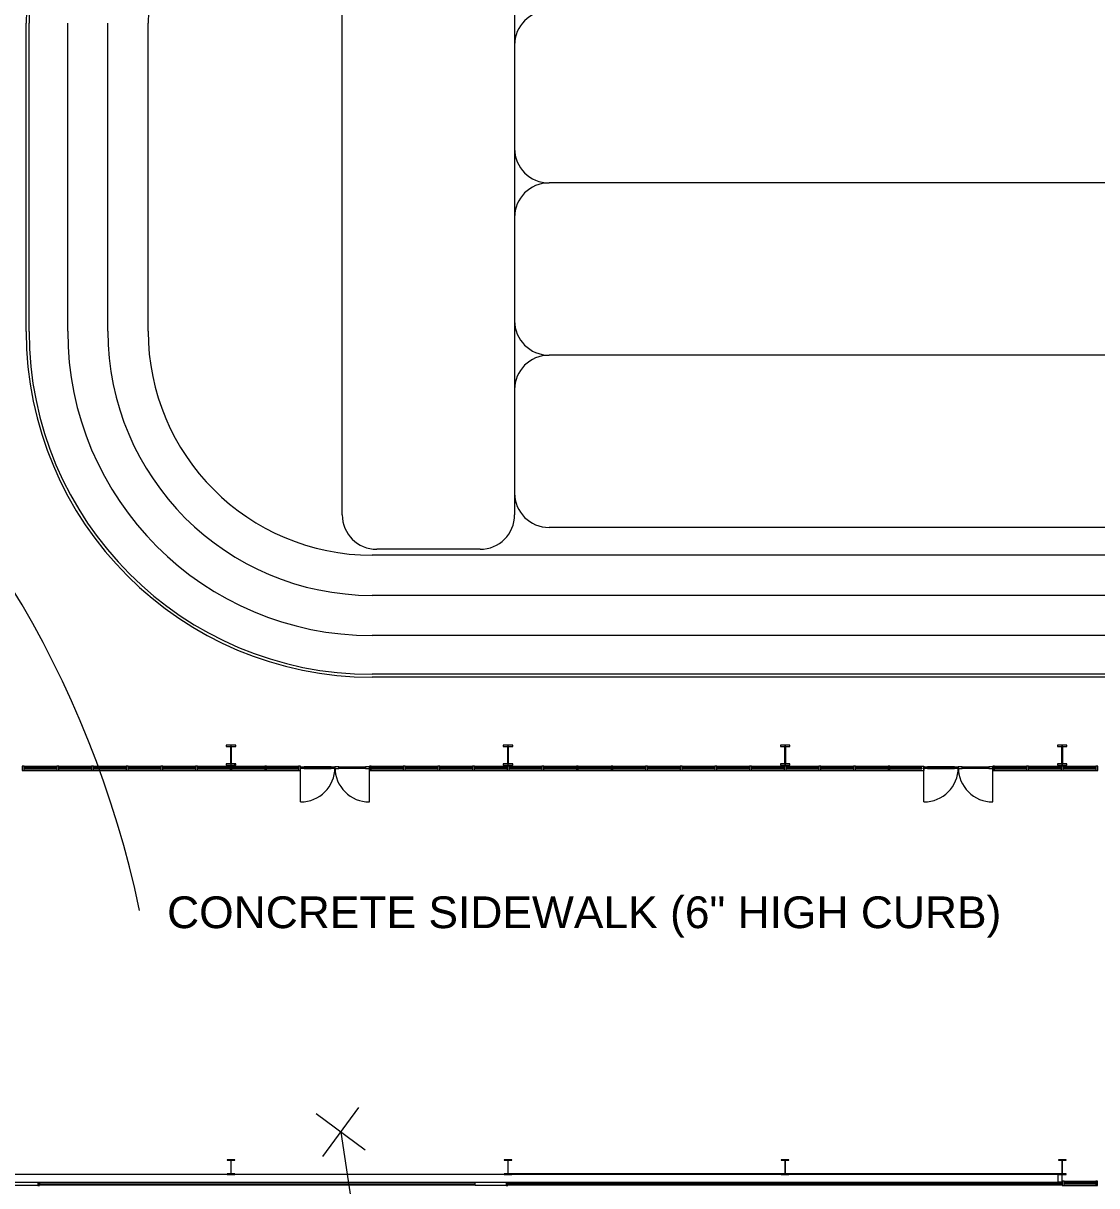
# Model space of a CAD drawing. Header units: inches. Extents: x 1 to 127281, y -26064 to 104775.
# Drawn here: x 22869 to 23991, y -22799 to -21584 of the extents above; entities that cross this region are included whole.
import ezdxf

# ---------------------------------------------------------------- set-up
doc = ezdxf.new("R2010")
doc.units = ezdxf.units.IN
doc.header["$MEASUREMENT"] = 0
for name, color, linetype, lineweight in [('A-ANNO-DIMS', 211, 'Continuous', 9), ('A-ANNO-DIMS-360', 211, 'Continuous', 9), ('A-DOOR', 31, 'Continuous', 9), ('A-FLOR-HRAL', 11, 'Continuous', 9), ('A-FLOR-OTLN', 90, 'Continuous', 9), ('A-GLAZ-CURT', 52, 'Continuous', 9), ('A-GLAZ-CWMG', 51, 'Continuous', 9), ('A-WALL', 113, 'Continuous', 9), ('A-WALL-PATT', 111, 'Continuous', 15), ('C-BLDG-PADS', 91, 'Continuous', 9), ('C-TOPO', 7, 'Continuous', 9), ('G-ANNO-TEXT', 231, 'Continuous', 9), ('L-SITE-WALL', 31, 'Continuous', 9), ('S-BEAM', 12, 'Continuous', 9), ('S-COLS', 52, 'Continuous', 9)]:
    doc.layers.add(name, color=color, linetype=linetype, lineweight=lineweight)
doc.styles.add('Arial_1', font='arial.ttf', dxfattribs={"height": 33.194237})
doc.dimstyles.new('Arrow_-_3_32__Arial_1', dxfattribs={"dimscale": 12, "dimtxt": 33.75, "dimasz": 3.75, "dimexe": 2.8125, "dimexo": 0, "dimgap": 1.875, "dimtad": 1, "dimjust": 3, "dimdec": 5, "dimrnd": 0.03125, "dimzin": 1, "dimdsep": 46, "dimlunit": 4, "dimtxsty": 'Arial_1', "dimblk1": 'OPEN30', "dimblk2": 'OPEN30', "dimsah": 1, "dimcen": 0.09, "dimazin": 0, "dimtfac": 1, "dimtdec": 4, "dimtix": 1, "dimtmove": 0, "dimatfit": 2, "dimfxl": 1, "dimtvp": 1, "dimtfill": 1, "dimfrac": 2, "dimtolj": 1, "dimtzin": 0, "dimarcsym": 2})

# ---------------------------------------------------------------- blocks, each defined once
blk = doc.blocks.new('W-Wide Flange-Column - B2_D-1007399-Site Plan - Phase 1')
at = {"layer": 'S-COLS', "lineweight": 13}
for p, q in [((4, 7.6), (-4, 7.6)), ((-4, 7.6), (-4, 7.2)), ((-4, 7.2), (-0.8, 7.2)), ((-0.1, 6.5), (-0.1, -6.5)), ((0.1, -6.5), (0.1, 6.5)), ((0.8, 7.2), (4, 7.2)), ((4, 7.2), (4, 7.6)), ((-0.8, -7.2), (-4, -7.2)), ((-4, -7.2), (-4, -7.6)), ((-4, -7.6), (4, -7.6)), ((4, -7.2), (0.8, -7.2)), ((4, -7.6), (4, -7.2))]:
    blk.add_line(p, q, dxfattribs=at)
for centre, start, end in [((-0.8, 6.5), 0, 90), ((0.8, 6.5), 90, 180), ((-0.8, -6.5), 270, 0), ((0.8, -6.5), 180, 270)]:
    blk.add_arc(centre, 0.691, start, end, dxfattribs=at)
blk = doc.blocks.new('W-Wide Flange-Column - B2_D-V1-Site Plan - Phase 1')
at = {"layer": 'S-COLS', "lineweight": 13}
for p, q in [((4, 7.6), (-4, 7.6)), ((-4, 7.6), (-4, 7.2)), ((-4, 7.2), (-0.8, 7.2)), ((-0.1, 6.5), (-0.1, -6.5)), ((0.1, -6.5), (0.1, 6.5)), ((0.8, 7.2), (4, 7.2)), ((4, 7.2), (4, 7.6)), ((-0.8, -7.2), (-4, -7.2)), ((-4, -7.2), (-4, -7.6)), ((-4, -7.6), (4, -7.6)), ((4, -7.2), (0.8, -7.2)), ((4, -7.6), (4, -7.2))]:
    blk.add_line(p, q, dxfattribs=at)
for centre, start, end in [((-0.8, 6.5), 0, 90), ((0.8, 6.5), 90, 180), ((-0.8, -6.5), 270, 0), ((0.8, -6.5), 180, 270)]:
    blk.add_arc(centre, 0.691, start, end, dxfattribs=at)
blk = doc.blocks.new('W-Wide Flange-Column - B2_D-V2-Site Plan - Phase 1')
at = {"layer": 'S-COLS', "lineweight": 13}
for p, q in [((4, 7.6), (-4, 7.6)), ((-4, 7.6), (-4, 7.2)), ((-4, 7.2), (-0.8, 7.2)), ((-0.1, 6.5), (-0.1, -6.5)), ((0.1, -6.5), (0.1, 6.5)), ((0.8, 7.2), (4, 7.2)), ((4, 7.2), (4, 7.6)), ((-0.8, -7.2), (-4, -7.2)), ((-4, -7.2), (-4, -7.6)), ((-4, -7.6), (4, -7.6)), ((4, -7.2), (0.8, -7.2)), ((4, -7.6), (4, -7.2))]:
    blk.add_line(p, q, dxfattribs=at)
for centre, start, end in [((-0.8, 6.5), 0, 90), ((0.8, 6.5), 90, 180), ((-0.8, -6.5), 270, 0), ((0.8, -6.5), 180, 270)]:
    blk.add_arc(centre, 0.691, start, end, dxfattribs=at)
blk = doc.blocks.new('W-Wide Flange-Column - B2_D-V3-Site Plan - Phase 1')
at = {"layer": 'S-COLS', "lineweight": 13}
for p, q in [((4, 7.6), (-4, 7.6)), ((-4, 7.6), (-4, 7.2)), ((-4, 7.2), (-0.8, 7.2)), ((-0.1, 6.5), (-0.1, -6.5)), ((0.1, -6.5), (0.1, 6.5)), ((0.8, 7.2), (4, 7.2)), ((4, 7.2), (4, 7.6)), ((-0.8, -7.2), (-4, -7.2)), ((-4, -7.2), (-4, -7.6)), ((-4, -7.6), (4, -7.6)), ((4, -7.2), (0.8, -7.2)), ((4, -7.6), (4, -7.2))]:
    blk.add_line(p, q, dxfattribs=at)
for centre, start, end in [((-0.8, 6.5), 0, 90), ((0.8, 6.5), 90, 180), ((-0.8, -6.5), 270, 0), ((0.8, -6.5), 180, 270)]:
    blk.add_arc(centre, 0.691, start, end, dxfattribs=at)
blk = doc.blocks.new('Girt_C - 8_D-1076209-Site Plan - Phase 1')
at = {"layer": 'S-BEAM'}
for p, q in [((23081.9, -22787.3), (22318.4, -22787.3)), ((22318.4, -22787.5), (22318.4, -22787.3)), ((22318.4, -22795.1), (22318.4, -22787.5)), ((22318.4, -22795.3), (22318.4, -22795.1)), ((22318.4, -22795.3), (23949.9, -22795.3)), ((23371.4, -22787.3), (23089.9, -22787.3)), ((23660.9, -22787.3), (23379.4, -22787.3)), ((23949.9, -22787.3), (23668.9, -22787.3)), ((23949.9, -22787.3), (23949.9, -22787.5)), ((23949.9, -22787.5), (23949.9, -22795.1)), ((23949.9, -22795.1), (23949.9, -22795.3))]:
    blk.add_line(p, q, dxfattribs=at)
blk = doc.blocks.new('System Panel - Glazed-809284-Site Plan - Phase 1')
at = {"layer": 'A-GLAZ-CURT'}
for p, q in [((17.09375, 1.25), (-17.09375, 1.25)), ((-17.09375, 1.25), (-17.09375, 0.25)), ((-17.09375, 0.25), (-17.09375, 1.25)), ((17.09375, 1.25), (-17.09375, 1.25)), ((-17.09375, 0.25), (17.09375, 0.25)), ((-17.09375, 0.25), (17.09375, 0.25)), ((17.09375, 0.25), (17.09375, 1.25)), ((17.09375, 1.25), (17.09375, 0.25))]:
    blk.add_line(p, q, dxfattribs=at)
blk = doc.blocks.new('System Panel - Glazed-1044197-Site Plan - Phase 1')
at = {"layer": 'A-GLAZ-CURT'}
for p, q in [((16.6875, 1.25), (-16.6875, 1.25)), ((-16.6875, 1.25), (-16.6875, 0.25)), ((-16.6875, 0.25), (-16.6875, 1.25)), ((16.6875, 1.25), (-16.6875, 1.25)), ((-16.6875, 0.25), (16.6875, 0.25)), ((-16.6875, 0.25), (16.6875, 0.25)), ((16.6875, 0.25), (16.6875, 1.25)), ((16.6875, 1.25), (16.6875, 0.25))]:
    blk.add_line(p, q, dxfattribs=at)
blk = doc.blocks.new('Door_Single_Storefront - one-1044198-Site Plan - Phase 1')
at = {"layer": 'A-DOOR'}
for p, q in [((-18, 36), (-18, 0)), ((-14, 1), (-18, 1)), ((-18, 1), (-18, -0.75)), ((-14, -0.75), (-14, 1)), ((-14, 1), (14, 1)), ((14, 0.5), (-14, 0.5)), ((-14, 0.5), (-14, -0.25)), ((18, 1), (14, 1)), ((14, 1), (14, -0.75)), ((14, -0.25), (14, 0.5)), ((18, -0.75), (18, 1)), ((-18, -0.75), (-14, -0.75)), ((-14, -0.25), (14, -0.25)), ((14, -0.75), (-14, -0.75)), ((14, -0.75), (18, -0.75))]:
    blk.add_line(p, q, dxfattribs=at)
blk.add_arc((-18, 0), 36, 360, 90, dxfattribs=at)
blk = doc.blocks.new('Door_Single_Storefront - one-1044203-Site Plan - Phase 1')
at = {"layer": 'A-DOOR'}
for p, q in [((-18, -1), (-18, 0.75)), ((-18, 0.75), (-14, 0.75)), ((-18, -36), (-18, 0)), ((-14, 0.75), (-14, -1)), ((14, 0.75), (-14, 0.75)), ((-14, -0.5), (-14, 0.25)), ((-14, 0.25), (14, 0.25)), ((14, -1), (14, 0.75)), ((14, 0.75), (18, 0.75)), ((14, 0.25), (14, -0.5)), ((18, 0.75), (18, -1)), ((-14, -1), (-18, -1)), ((14, -0.5), (-14, -0.5)), ((-14, -1), (14, -1)), ((18, -1), (14, -1))]:
    blk.add_line(p, q, dxfattribs=at)
blk.add_arc((-18, 0), 36, 270, 0, dxfattribs=at)
blk = doc.blocks.new('System Panel - Glazed-V11-Site Plan - Phase 1')
at = {"layer": 'A-GLAZ-CURT'}
for p, q in [((16.6875, 1.25), (-16.6875, 1.25)), ((-16.6875, 1.25), (-16.6875, 0.25)), ((-16.6875, 0.25), (-16.6875, 1.25)), ((16.6875, 1.25), (-16.6875, 1.25)), ((-16.6875, 0.25), (16.6875, 0.25)), ((-16.6875, 0.25), (16.6875, 0.25)), ((16.6875, 0.25), (16.6875, 1.25)), ((16.6875, 1.25), (16.6875, 0.25))]:
    blk.add_line(p, q, dxfattribs=at)
blk = doc.blocks.new('System Panel - Glazed-809288-Site Plan - Phase 1')
at = {"layer": 'A-GLAZ-CURT'}
for p, q in [((17.09375, 1.25), (-17.09375, 1.25)), ((-17.09375, 1.25), (-17.09375, 0.25)), ((-17.09375, 0.25), (-17.09375, 1.25)), ((17.09375, 1.25), (-17.09375, 1.25)), ((-17.09375, 0.25), (17.09375, 0.25)), ((-17.09375, 0.25), (17.09375, 0.25)), ((17.09375, 0.25), (17.09375, 1.25)), ((17.09375, 1.25), (17.09375, 0.25))]:
    blk.add_line(p, q, dxfattribs=at)
blk = doc.blocks.new('Rectangular Mullion - Rectangular Mullion 1-769167-Site Plan - Phase 1')
at = {"layer": 'A-GLAZ-CWMG'}
for p, q in [((24498.2, -22360.6), (24532.4, -22360.6)), ((24498.2, -22365.1), (24532.4, -22365.1))]:
    blk.add_line(p, q, dxfattribs=at)
blk = doc.blocks.new('Rectangular Mullion - Rectangular Mullion 1-1044194-Site Plan - Phase 1')
at = {"layer": 'A-GLAZ-CWMG'}
for p, q in [((24390.5, -22360.6), (24423.8, -22360.6)), ((24390.5, -22365.1), (24423.8, -22365.1))]:
    blk.add_line(p, q, dxfattribs=at)
blk = doc.blocks.new('Rectangular Mullion - Rectangular Mullion 1-1044201-Site Plan - Phase 1')
at = {"layer": 'A-GLAZ-CWMG'}
for p, q in [((24281.1, -22360.6), (24316.5, -22360.6)), ((24281.1, -22365.1), (24316.5, -22365.1)), ((24316.5, -22360.6), (24316.5, -22361.3)), ((24316.5, -22363.1), (24316.5, -22365.1))]:
    blk.add_line(p, q, dxfattribs=at)
blk = doc.blocks.new('Rectangular Mullion - Rectangular Mullion 1-V12-Site Plan - Phase 1')
at = {"layer": 'A-GLAZ-CWMG'}
for p, q in [((23123.1, -22360.6), (23156.5, -22360.6)), ((23123.1, -22365.1), (23156.5, -22365.1))]:
    blk.add_line(p, q, dxfattribs=at)
blk = doc.blocks.new('Rectangular Mullion - Rectangular Mullion 1-809282-Site Plan - Phase 1')
at = {"layer": 'A-GLAZ-CWMG'}
for p, q in [((-1, 1.5), (1, 1.5)), ((-1, -3), (-1, 1.5)), ((1, 1.5), (1, -3)), ((1, -3), (-1, -3))]:
    blk.add_line(p, q, dxfattribs=at)
blk = doc.blocks.new('Rectangular Mullion - Rectangular Mullion 1-827436-Site Plan - Phase 1')
at = {"layer": 'A-GLAZ-CWMG'}
for p, q in [((-2, 3), (0, 3)), ((-2, -1.5), (-2, 3)), ((0, 3), (0, -1.5)), ((0, -1.5), (-2, -1.5))]:
    blk.add_line(p, q, dxfattribs=at)
blk = doc.blocks.new('Rectangular Mullion - Rectangular Mullion 1-V28-Site Plan - Phase 1')
at = {"layer": 'A-GLAZ-CWMG'}
for p, q in [((23341, -22798.9), (23341, -22795.3)), ((23373.3, -22798.9), (23341, -22798.9))]:
    blk.add_line(p, q, dxfattribs=at)
blk = doc.blocks.new('Rectangular Mullion - Rectangular Mullion 1-V22-Site Plan - Phase 1')
at = {"layer": 'A-GLAZ-CWMG'}
for p, q in [((-2, 1.5), (0, 1.5)), ((-2, -2.2), (-2, 1.5)), ((0, 1.5), (0, -2.2))]:
    blk.add_line(p, q, dxfattribs=at)
blk = doc.blocks.new('Rectangular Mullion - Rectangular Mullion 1-V31-Site Plan - Phase 1')
at = {"layer": 'A-GLAZ-CWMG'}
blk.add_line((22883.9, -22798.9), (22848.7, -22798.9), dxfattribs=at)
blk = doc.blocks.new('Rectangular Mullion - Rectangular Mullion 1-866963-Site Plan - Phase 1')
at = {"layer": 'A-GLAZ-CWMG'}
for p, q in [((-2, 1.5), (0, 1.5)), ((-2, -2.2), (-2, 1.5)), ((0, 1.5), (0, -2.2))]:
    blk.add_line(p, q, dxfattribs=at)
blk = doc.blocks.new('Top Rail Type - Top Rail_Internal_-939601-Site Plan - Phase 1')
at = {"layer": 'A-FLOR-HRAL'}
for p, q in [((24601.9, -21135.1), (24601.9, -21906.1)), ((24604.9, -21135.1), (24604.9, -21906.1)), ((23084.4, -21165.6), (23087.4, -21165.6)), ((23084.4, -21254.6), (23084.4, -21165.6)), ((23087.4, -21256.6), (23087.4, -21165.6)), ((22871.7, -21906.1), (22871.7, -21584.1)), ((22874.8, -21906.1), (22874.8, -21584.1)), ((24243.4, -22264.5), (23233.3, -22264.5)), ((24243.4, -22267.6), (23233.3, -22267.6))]:
    blk.add_line(p, q, dxfattribs=at)
for centre, radius, start, end in [((23233.3, -21584.1), 361.5, 114.3202, 180), ((23233.3, -21584.1), 358.5, 114.0064, 180), ((23233.3, -21906.1), 361.5, 180, 270), ((23233.3, -21906.1), 358.5, 180, 270), ((24243.4, -21906.1), 358.5, 270, 0), ((24243.4, -21906.1), 361.5, 270, 0)]:
    blk.add_arc(centre, radius, start, end, dxfattribs=at)
blk = doc.blocks.new('columns and girder2 - one-V48-Site Plan - Phase 1')
at = {"layer": 'S-BEAM', "lineweight": 13}
for p, q in [((5, -0.5), (-5, -0.5)), ((-5, -0.5), (-5, -2)), ((-5, -2), (5, -2)), ((0.6, -2), (-0.6, -2)), ((-0.6, -2), (-0.6, -20)), ((0.6, -20), (0.6, -2)), ((5, -2), (5, -0.5)), ((5, -20), (-5, -20)), ((-5, -20), (-5, -21.5)), ((-5, -21.5), (5, -21.5)), ((-0.6, -20), (0.6, -20)), ((5, -21.5), (5, -20))]:
    blk.add_line(p, q, dxfattribs=at)
blk = doc.blocks.new('columns and girder2 - one-V49-Site Plan - Phase 1')
at = {"layer": 'S-BEAM', "lineweight": 13}
for p, q in [((5, -0.5), (-5, -0.5)), ((-5, -0.5), (-5, -2)), ((-5, -2), (5, -2)), ((0.6, -2), (-0.6, -2)), ((-0.6, -2), (-0.6, -20)), ((0.6, -20), (0.6, -2)), ((5, -2), (5, -0.5)), ((5, -20), (-5, -20)), ((-5, -20), (-5, -21.5)), ((-5, -21.5), (5, -21.5)), ((-0.6, -20), (0.6, -20)), ((5, -21.5), (5, -20))]:
    blk.add_line(p, q, dxfattribs=at)
blk = doc.blocks.new('columns and girder2 - one-V50-Site Plan - Phase 1')
at = {"layer": 'S-BEAM', "lineweight": 13}
for p, q in [((5, -0.5), (-5, -0.5)), ((-5, -0.5), (-5, -2)), ((-5, -2), (5, -2)), ((0.6, -2), (-0.6, -2)), ((-0.6, -2), (-0.6, -20)), ((0.6, -20), (0.6, -2)), ((5, -2), (5, -0.5)), ((5, -20), (-5, -20)), ((-5, -20), (-5, -21.5)), ((-5, -21.5), (5, -21.5)), ((-0.6, -20), (0.6, -20)), ((5, -21.5), (5, -20))]:
    blk.add_line(p, q, dxfattribs=at)
blk = doc.blocks.new('columns and girder2 - one-V51-Site Plan - Phase 1')
at = {"layer": 'S-BEAM'}
h = blk.add_hatch(dxfattribs=at)
h.set_pattern_fill('FP_20', color=256, style=0, pattern_type=2)
h.set_pattern_definition([(225, (23085.89, -22360.053), (35.63818, -35.63818), []), (225, (23085.89, -22414.053), (35.63818, -35.63818), [])])
h.paths.add_polyline_path([(0, -0.5), (-5, -0.5), (-5, -2), (5, -2), (5, -0.5), (0.6, -0.5)], flags=0)
h.paths.add_polyline_path([(-0.6, -20), (-5, -20), (-5, -21.5), (5, -21.5), (5, -20), (0, -20)], flags=0)
h.paths.add_polyline_path([(-0.5, -1204.8), (-5, -1204.8), (-5, -1206.3), (5, -1206.3), (5, -1204.8), (0, -1204.8)], flags=0)
h.paths.add_polyline_path([(5, -1224.3), (-5, -1224.3), (-5, -1225), (5, -1225)], flags=0)
at = {"layer": 'S-BEAM', "lineweight": 13}
for p, q in [((5, -0.5), (-5, -0.5)), ((-5, -0.5), (-5, -2)), ((-5, -2), (5, -2)), ((0.6, -2), (-0.6, -2)), ((-0.6, -2), (-0.6, -20)), ((0.6, -20), (0.6, -2)), ((5, -2), (5, -0.5)), ((5, -20), (-5, -20)), ((-5, -20), (-5, -21.5)), ((-5, -21.5), (5, -21.5)), ((-0.6, -20), (0.6, -20)), ((5, -21.5), (5, -20))]:
    blk.add_line(p, q, dxfattribs=at)
blk = doc.blocks.new('System Panel - Glazed-1036170-Site Plan - Phase 1')
at = {"layer": 'A-GLAZ-CURT'}
for p, q in [((16.46875, -0.25), (-16.46875, -0.25)), ((-16.46875, -0.25), (-16.46875, -1.25)), ((-16.46875, -1.25), (-16.46875, -0.25)), ((16.46875, -0.25), (-16.46875, -0.25)), ((-16.46875, -1.25), (16.46875, -1.25)), ((-16.46875, -1.25), (16.46875, -1.25)), ((16.46875, -1.25), (16.46875, -0.25)), ((16.46875, -0.25), (16.46875, -1.25))]:
    blk.add_line(p, q, dxfattribs=at)
blk = doc.blocks.new('Rectangular Mullion - Rectangular Mullion 1-1036168-Site Plan - Phase 1')
at = {"layer": 'A-GLAZ-CWMG'}
for p, q in [((23956.5, -22794.4), (23989.5, -22794.4)), ((23956.5, -22798.9), (23989.5, -22798.9))]:
    blk.add_line(p, q, dxfattribs=at)
blk = doc.blocks.new('Rectangular Mullion - Rectangular Mullion 1-V14-Site Plan - Phase 1')
at = {"layer": 'A-GLAZ-CWMG'}
for p, q in [((-1, 3), (1, 3)), ((-1, -1.5), (-1, 3)), ((1, 3), (1, -1.5)), ((1, -1.5), (-1, -1.5))]:
    blk.add_line(p, q, dxfattribs=at)
blk = doc.blocks.new('DIMBLOCK59-Site Plan - Phase 1')
at = {"layer": 'A-ANNO-DIMS-360'}
for p, q in [((23181.7, -22768.7), (23219.5, -22717.5)), ((23226.2, -22762), (23175, -22724.1)), ((23200.6, -22743.1), (23253.7, -23099.2))]:
    blk.add_line(p, q, dxfattribs=at)
at = {"layer": 'A-ANNO-DIMS-360', "lineweight": 50}
for q in [(23235.1, -23056.4), (23259, -23052.9)]:
    blk.add_line((23253.7, -23099.2), q, dxfattribs=at)
at = {"layer": 'A-ANNO-DIMS-360'}
blk.add_arc((23200.6, -22743.1), 360, 273.1041, 283.8471, dxfattribs=at)
at = {"layer": 'A-ANNO-DIMS-360', "color": 0, "insert": (23281.4, -22840.6), "char_height": 33.19, "width": 171.969, "attachment_point": 1, "rotation": 278.4756, "line_spacing_factor": 0.938532, "style": 'Arial_1', "bg_fill": 3, "box_fill_scale": 1.25, "bg_fill_color": 0, "bg_fill_transparency": 0}
blk.add_mtext('30\' - 0"', dxfattribs=at)
blk = doc.blocks.new('_Open30')
at = {"color": 0, "linetype": 'ByBlock', "lineweight": -2}
for p, q in [((-1, 0.268), (0, 0)), ((0, 0), (-1, -0.268)), ((0, 0), (-1, 0))]:
    blk.add_line(p, q, dxfattribs=at)

msp = doc.modelspace()

# ---------------------------------------------------------------- hatches: boundary and pattern name
at = {"layer": 'A-WALL-PATT', "lineweight": 9}
h = msp.add_hatch(dxfattribs=at)
h.set_pattern_fill('FP_10', color=256, style=0, pattern_type=2)
h.set_pattern_definition([(0, (0, 0), (0, 45), []), (90, (0, 0), (-45, 3e-15), [])])
h.paths.add_polyline_path([(23928.349271, -22796.80281), (23954.265225, -22796.80281), (23954.265225, -22796.05281), (23375.515225, -22796.05281), (23375.515225, -22796.80281), (23714.560833, -22796.80281)], flags=0)

# ---------------------------------------------------------------- linework, layer by layer
at = {"layer": 'A-FLOR-OTLN'}
for p, q in [((23202.073569, -22097.83441), (23202.073569, -21404.0601)), ((23382.158917, -21404.0601), (23382.158917, -22097.83441)), ((22915.25546, -21906.0601), (22915.25546, -21584.0601)), ((22957.25546, -21906.0601), (22957.25546, -21584.0601)), ((22999.25546, -21906.0601), (22999.25546, -21584.0601)), ((24111.933227, -21750.947255), (23418.158917, -21750.947255)), ((24111.933227, -21931.032603), (23418.158917, -21931.032603)), ((24111.933227, -22111.117952), (23418.158917, -22111.117952)), ((23346.158917, -22133.83441), (23238.073569, -22133.83441)), ((24243.390225, -22140.0601), (23233.25546, -22140.0601)), ((24243.390225, -22182.0601), (23233.25546, -22182.0601)), ((24243.390225, -22224.0601), (23233.25546, -22224.0601))]:
    msp.add_line(p, q, dxfattribs=at)
for centre, radius, start, end in [((23233.25546, -21584.0601), 234, 90, 180), ((23418.158917, -21606.861906), 36, 90, 180), ((23418.158917, -21714.947255), 36, 180, 270), ((23418.158917, -21786.947255), 36, 90, 180), ((23418.158917, -21895.032603), 36, 180, 270), ((23233.25546, -21906.0601), 318, 180, 270), ((23233.25546, -21906.0601), 276, 180, 270), ((23233.25546, -21906.0601), 234, 180, 270), ((23418.158917, -21967.032603), 36, 90, 180), ((23418.158917, -22075.117952), 36, 180, 270), ((23238.073569, -22097.83441), 36, 180, 270), ((23346.158917, -22097.83441), 36, 270, 0)]:
    msp.add_arc(centre, radius, start, end, dxfattribs=at)
at = {"layer": 'A-WALL'}
for p, q in [((23950.390225, -22787.30281), (23949.890225, -22787.30281)), ((23954.265225, -22795.30281), (23949.890225, -22795.30281)), ((23954.265225, -22796.05281), (23375.515225, -22796.05281)), ((23954.265225, -22796.80281), (23375.515225, -22796.80281)), ((23954.265225, -22797.67781), (23375.515225, -22797.67781))]:
    msp.add_line(p, q, dxfattribs=at)
at = {"layer": 'A-WALL', "lineweight": 15}
for p, q in [((23340.952725, -22796.01541), (22885.702725, -22796.01541)), ((22885.702725, -22796.01541), (22885.702725, -22797.59021)), ((22885.702725, -22797.59021), (23340.952725, -22797.59021)), ((23340.952725, -22797.59021), (23340.952725, -22796.01541))]:
    msp.add_line(p, q, dxfattribs=at)
at = {"layer": 'C-BLDG-PADS'}
for p, q in [((22885.890225, -22798.30281), (23341.015225, -22798.30281)), ((23375.265225, -22798.30281), (23954.515225, -22798.30281))]:
    msp.add_line(p, q, dxfattribs=at)
at = {"layer": 'C-TOPO'}
for p, q in [((22885.890225, -22798.302246), (23341.015225, -22798.302246)), ((23375.265225, -22798.302246), (23436.994629, -22798.302246)), ((23954.515225, -22798.302246), (23436.994629, -22798.302246))]:
    msp.add_line(p, q, dxfattribs=at)
at = {"layer": 'G-ANNO-TEXT', "color": 145}
for centre, radius, start, end in [((21948.589335, -22728.832382), 1064.128, 11.784896621, 89.612635232), ((23911.211857, -23356.170663), 844.673668, 31.006482247, 90)]:
    msp.add_arc(centre, radius, start, end, dxfattribs=at)
at = {"layer": 'L-SITE-WALL', "lineweight": 15}
for p, q in [((23375.515225, -22795.27769), (23375.515225, -22797.92781)), ((23664.516383, -22786.67781), (23375.764067, -22786.67781)), ((23954.016383, -22786.67781), (23665.264067, -22786.67781)), ((23954.265225, -22797.92781), (23954.265225, -22787.30281)), ((23375.515225, -22797.92781), (23954.265225, -22797.92781))]:
    msp.add_line(p, q, dxfattribs=at)

# ---------------------------------------------------------------- block references
at = {"layer": 'A-DOOR'}
for p in [(23176.452725, -22362.05281), (23827.827725, -22362.05281)]:
    msp.add_blockref('Door_Single_Storefront - one-1044203-Site Plan - Phase 1', p, dxfattribs=at)
at = {"layer": 'A-DOOR', "rotation": 180}
for p in [(23212.452725, -22362.05281), (23863.827725, -22362.05281)]:
    msp.add_blockref('Door_Single_Storefront - one-1044198-Site Plan - Phase 1', p, dxfattribs=at)
at = {"layer": 'A-FLOR-HRAL'}
msp.add_blockref('Top Rail Type - Top Rail_Internal_-939601-Site Plan - Phase 1', (0, 0), dxfattribs=at)
at = {"layer": 'A-GLAZ-CURT', "rotation": 180}
for name, p in [('System Panel - Glazed-809284-Site Plan - Phase 1', (22886.858975, -22362.05281)), ('System Panel - Glazed-809284-Site Plan - Phase 1', (22923.046475, -22362.05281)), ('System Panel - Glazed-809284-Site Plan - Phase 1', (22959.233975, -22362.05281)), ('System Panel - Glazed-809288-Site Plan - Phase 1', (22995.421475, -22362.05281)), ('System Panel - Glazed-809288-Site Plan - Phase 1', (23031.608975, -22362.05281)), ('System Panel - Glazed-809284-Site Plan - Phase 1', (23067.796475, -22362.05281)), ('System Panel - Glazed-809284-Site Plan - Phase 1', (23103.983975, -22362.05281)), ('System Panel - Glazed-1044197-Site Plan - Phase 1', (23139.765225, -22362.05281)), ('System Panel - Glazed-1044197-Site Plan - Phase 1', (23249.140225, -22362.05281)), ('System Panel - Glazed-809284-Site Plan - Phase 1', (23284.921475, -22362.05281)), ('System Panel - Glazed-809284-Site Plan - Phase 1', (23321.108975, -22362.05281)), ('System Panel - Glazed-809284-Site Plan - Phase 1', (23357.296475, -22362.05281)), ('System Panel - Glazed-809284-Site Plan - Phase 1', (23393.483975, -22362.05281)), ('System Panel - Glazed-809284-Site Plan - Phase 1', (23429.671475, -22362.05281)), ('System Panel - Glazed-809284-Site Plan - Phase 1', (23465.858975, -22362.05281)), ('System Panel - Glazed-809284-Site Plan - Phase 1', (23502.046475, -22362.05281)), ('System Panel - Glazed-809284-Site Plan - Phase 1', (23538.233975, -22362.05281)), ('System Panel - Glazed-809284-Site Plan - Phase 1', (23574.421475, -22362.05281)), ('System Panel - Glazed-809284-Site Plan - Phase 1', (23610.608975, -22362.05281)), ('System Panel - Glazed-809284-Site Plan - Phase 1', (23646.796475, -22362.05281)), ('System Panel - Glazed-809284-Site Plan - Phase 1', (23682.983975, -22362.05281)), ('System Panel - Glazed-809284-Site Plan - Phase 1', (23719.171475, -22362.05281)), ('System Panel - Glazed-809284-Site Plan - Phase 1', (23755.358975, -22362.05281)), ('System Panel - Glazed-V11-Site Plan - Phase 1', (23791.140225, -22362.05281)), ('System Panel - Glazed-1044197-Site Plan - Phase 1', (23900.515225, -22362.05281)), ('System Panel - Glazed-809284-Site Plan - Phase 1', (23936.296475, -22362.05281)), ('System Panel - Glazed-809284-Site Plan - Phase 1', (23972.483975, -22362.05281)), ('System Panel - Glazed-1036170-Site Plan - Phase 1', (23972.983975, -22797.42781))]:
    msp.add_blockref(name, p, dxfattribs=at)
at = {"layer": 'A-GLAZ-CWMG', "extrusion": (0, 0, -1)}
for name, p in [('Rectangular Mullion - Rectangular Mullion 1-809282-Site Plan - Phase 1', (-22868.765225, -22362.05281)), ('Rectangular Mullion - Rectangular Mullion 1-809282-Site Plan - Phase 1', (-22904.952725, -22362.05281)), ('Rectangular Mullion - Rectangular Mullion 1-809282-Site Plan - Phase 1', (-22941.140225, -22362.05281)), ('Rectangular Mullion - Rectangular Mullion 1-809282-Site Plan - Phase 1', (-22977.327725, -22362.05281)), ('Rectangular Mullion - Rectangular Mullion 1-809282-Site Plan - Phase 1', (-23013.515225, -22362.05281)), ('Rectangular Mullion - Rectangular Mullion 1-809282-Site Plan - Phase 1', (-23049.702725, -22362.05281)), ('Rectangular Mullion - Rectangular Mullion 1-809282-Site Plan - Phase 1', (-23085.890225, -22362.05281)), ('Rectangular Mullion - Rectangular Mullion 1-809282-Site Plan - Phase 1', (-23122.077725, -22362.05281)), ('Rectangular Mullion - Rectangular Mullion 1-809282-Site Plan - Phase 1', (-23157.452725, -22362.05281)), ('Rectangular Mullion - Rectangular Mullion 1-809282-Site Plan - Phase 1', (-23231.452725, -22362.05281)), ('Rectangular Mullion - Rectangular Mullion 1-809282-Site Plan - Phase 1', (-23266.827725, -22362.05281)), ('Rectangular Mullion - Rectangular Mullion 1-809282-Site Plan - Phase 1', (-23303.015225, -22362.05281)), ('Rectangular Mullion - Rectangular Mullion 1-809282-Site Plan - Phase 1', (-23339.202725, -22362.05281)), ('Rectangular Mullion - Rectangular Mullion 1-809282-Site Plan - Phase 1', (-23375.390225, -22362.05281)), ('Rectangular Mullion - Rectangular Mullion 1-809282-Site Plan - Phase 1', (-23411.577725, -22362.05281)), ('Rectangular Mullion - Rectangular Mullion 1-809282-Site Plan - Phase 1', (-23447.765225, -22362.05281)), ('Rectangular Mullion - Rectangular Mullion 1-809282-Site Plan - Phase 1', (-23483.952725, -22362.05281)), ('Rectangular Mullion - Rectangular Mullion 1-809282-Site Plan - Phase 1', (-23520.140225, -22362.05281)), ('Rectangular Mullion - Rectangular Mullion 1-809282-Site Plan - Phase 1', (-23556.327725, -22362.05281)), ('Rectangular Mullion - Rectangular Mullion 1-809282-Site Plan - Phase 1', (-23592.515225, -22362.05281)), ('Rectangular Mullion - Rectangular Mullion 1-809282-Site Plan - Phase 1', (-23628.702725, -22362.05281)), ('Rectangular Mullion - Rectangular Mullion 1-809282-Site Plan - Phase 1', (-23664.890225, -22362.05281)), ('Rectangular Mullion - Rectangular Mullion 1-809282-Site Plan - Phase 1', (-23701.077725, -22362.05281)), ('Rectangular Mullion - Rectangular Mullion 1-809282-Site Plan - Phase 1', (-23737.265225, -22362.05281)), ('Rectangular Mullion - Rectangular Mullion 1-809282-Site Plan - Phase 1', (-23773.452725, -22362.05281)), ('Rectangular Mullion - Rectangular Mullion 1-809282-Site Plan - Phase 1', (-23882.827725, -22362.05281)), ('Rectangular Mullion - Rectangular Mullion 1-809282-Site Plan - Phase 1', (-23918.202725, -22362.05281)), ('Rectangular Mullion - Rectangular Mullion 1-809282-Site Plan - Phase 1', (-23954.390225, -22362.05281)), ('Rectangular Mullion - Rectangular Mullion 1-809282-Site Plan - Phase 1', (-23990.577725, -22362.05281)), ('Rectangular Mullion - Rectangular Mullion 1-827436-Site Plan - Phase 1', (-23954.515225, -22797.42781)), ('Rectangular Mullion - Rectangular Mullion 1-V14-Site Plan - Phase 1', (-23990.452725, -22797.42781))]:
    msp.add_blockref(name, p, dxfattribs=at)
at = {"layer": 'A-GLAZ-CWMG'}
for name, p in [('Rectangular Mullion - Rectangular Mullion 1-769167-Site Plan - Phase 1', (-1628.4375, 0)), ('Rectangular Mullion - Rectangular Mullion 1-769167-Site Plan - Phase 1', (-1592.25, 0)), ('Rectangular Mullion - Rectangular Mullion 1-769167-Site Plan - Phase 1', (-1556.0625, 0)), ('Rectangular Mullion - Rectangular Mullion 1-769167-Site Plan - Phase 1', (-1519.875, 0)), ('Rectangular Mullion - Rectangular Mullion 1-769167-Site Plan - Phase 1', (-1483.6875, 0)), ('Rectangular Mullion - Rectangular Mullion 1-769167-Site Plan - Phase 1', (-1447.5, 0)), ('Rectangular Mullion - Rectangular Mullion 1-769167-Site Plan - Phase 1', (-1411.3125, 0)), ('Rectangular Mullion - Rectangular Mullion 1-V12-Site Plan - Phase 1', (0, 0)), ('Rectangular Mullion - Rectangular Mullion 1-1044194-Site Plan - Phase 1', (-1158, 0)), ('Rectangular Mullion - Rectangular Mullion 1-769167-Site Plan - Phase 1', (-1230.375, 0)), ('Rectangular Mullion - Rectangular Mullion 1-769167-Site Plan - Phase 1', (-1194.1875, 0)), ('Rectangular Mullion - Rectangular Mullion 1-769167-Site Plan - Phase 1', (-1158, 0)), ('Rectangular Mullion - Rectangular Mullion 1-769167-Site Plan - Phase 1', (-1121.8125, 0)), ('Rectangular Mullion - Rectangular Mullion 1-769167-Site Plan - Phase 1', (-1085.625, 0)), ('Rectangular Mullion - Rectangular Mullion 1-769167-Site Plan - Phase 1', (-1049.4375, 0)), ('Rectangular Mullion - Rectangular Mullion 1-769167-Site Plan - Phase 1', (-1013.25, 0)), ('Rectangular Mullion - Rectangular Mullion 1-769167-Site Plan - Phase 1', (-977.0625, 0)), ('Rectangular Mullion - Rectangular Mullion 1-769167-Site Plan - Phase 1', (-940.875, 0)), ('Rectangular Mullion - Rectangular Mullion 1-769167-Site Plan - Phase 1', (-904.6875, 0)), ('Rectangular Mullion - Rectangular Mullion 1-769167-Site Plan - Phase 1', (-868.5, 0)), ('Rectangular Mullion - Rectangular Mullion 1-769167-Site Plan - Phase 1', (-832.3125, 0)), ('Rectangular Mullion - Rectangular Mullion 1-769167-Site Plan - Phase 1', (-796.125, 0)), ('Rectangular Mullion - Rectangular Mullion 1-769167-Site Plan - Phase 1', (-759.9375, 0)), ('Rectangular Mullion - Rectangular Mullion 1-1044201-Site Plan - Phase 1', (-506.625, 0)), ('Rectangular Mullion - Rectangular Mullion 1-1044194-Site Plan - Phase 1', (-506.625, 0)), ('Rectangular Mullion - Rectangular Mullion 1-769167-Site Plan - Phase 1', (-579, 0)), ('Rectangular Mullion - Rectangular Mullion 1-769167-Site Plan - Phase 1', (-542.8125, 0)), ('Rectangular Mullion - Rectangular Mullion 1-V28-Site Plan - Phase 1', (0, 0)), ('Rectangular Mullion - Rectangular Mullion 1-1036168-Site Plan - Phase 1', (0, 0)), ('Rectangular Mullion - Rectangular Mullion 1-V31-Site Plan - Phase 1', (0, 0))]:
    msp.add_blockref(name, p, dxfattribs=at)
at = {"layer": 'A-GLAZ-CWMG', "extrusion": (0, 0, -1), "rotation": 180}
for name, p in [('Rectangular Mullion - Rectangular Mullion 1-866963-Site Plan - Phase 1', (-22885.890225, -22797.42781)), ('Rectangular Mullion - Rectangular Mullion 1-V22-Site Plan - Phase 1', (-23375.265225, -22797.42781))]:
    msp.add_blockref(name, p, dxfattribs=at)
at = {"layer": 'S-BEAM', "rotation": 180}
for name, p in [('columns and girder2 - one-V51-Site Plan - Phase 1', (23085.890225, -22360.05281)), ('columns and girder2 - one-V50-Site Plan - Phase 1', (23375.390225, -22360.05281)), ('columns and girder2 - one-V49-Site Plan - Phase 1', (23664.890225, -22360.05281)), ('columns and girder2 - one-V48-Site Plan - Phase 1', (23954.390225, -22360.05281))]:
    msp.add_blockref(name, p, dxfattribs=at)
at = {"layer": 'S-BEAM'}
msp.add_blockref('Girt_C - 8_D-1076209-Site Plan - Phase 1', (0, 0), dxfattribs=at)
at = {"layer": 'S-COLS', "rotation": 180}
for name, p in [('W-Wide Flange-Column - B2_D-1007399-Site Plan - Phase 1', (23085.890225, -22779.67781)), ('W-Wide Flange-Column - B2_D-V1-Site Plan - Phase 1', (23375.390225, -22779.67781)), ('W-Wide Flange-Column - B2_D-V2-Site Plan - Phase 1', (23664.890225, -22779.67781)), ('W-Wide Flange-Column - B2_D-V3-Site Plan - Phase 1', (23954.390225, -22779.67781))]:
    msp.add_blockref(name, p, dxfattribs=at)

# ---------------------------------------------------------------- next in the draw order: texts
at = {"layer": 'G-ANNO-TEXT', "color": 145, "insert": (23019.086857, -22496.735451), "char_height": 33.19423653, "width": 1035.99, "attachment_point": 1, "line_spacing_factor": 0.938532, "style": 'Arial_1', "bg_fill": 3, "box_fill_scale": 1.25, "bg_fill_color": 0, "bg_fill_transparency": 0}
msp.add_mtext('CONCRETE SIDEWALK (6" HIGH CURB)', dxfattribs=at)

# ---------------------------------------------------------------- next in the draw order: dimensions: what is measured, and where the dimension line sits
at = {"layer": 'A-ANNO-DIMS'}
dim = msp.add_radius_dim(center=(23200.60772, -22743.085554), mpoint=(23253.667497, -23099.15389), dimstyle='Arrow_-_3_32__Arial_1', override={"dimpost": '<>'}, dxfattribs=at)
dim.commit()
dim.dimension.update_dxf_attribs({"geometry": 'DIMBLOCK59-Site Plan - Phase 1', "text_midpoint": (23262.849827, -22893.049598)})

doc.saveas('drawing.dxf')
